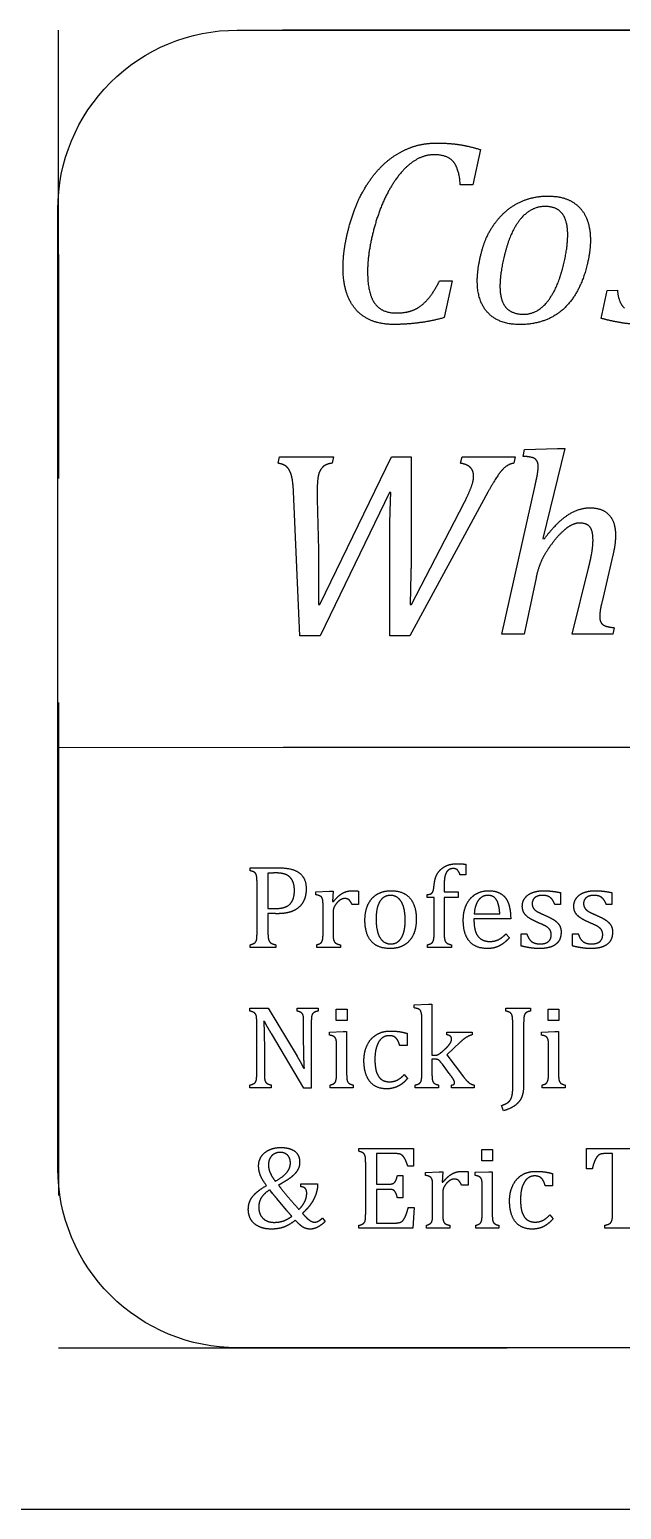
# Model space of a CAD drawing. Header units: inches. Extents: x -12.4 to 12.8, y -6.9 to 6.5.
# Drawn here: x 11.013 to 11.673, y -6.89 to -5.239 of the extents above; entities that cross this region are included whole.
import ezdxf

# ---------------------------------------------------------------- set-up
doc = ezdxf.new("R2010")
doc.units = ezdxf.units.IN
doc.linetypes.add('DASHED', pattern=[0.75, 0.5, -0.25])
doc.layers.get('0').update_dxf_attribs({"linetype": 'CONTINUOUS'})

msp = doc.modelspace()

# ---------------------------------------------------------------- linework, layer by layer
at = {"linetype": 'DASHED'}
for p, q in [((12.5451, -5.2392), (11.0451, -5.2398)), ((11.0451, -5.2398), (11.0454, -6.0398)), ((11.0454, -6.0398), (12.5454, -6.0392)), ((12.5457, -6.0398), (11.0454, -6.0398)), ((11.0454, -6.0398), (11.0454, -6.7095)), ((11.0454, -6.7095), (12.5457, -6.7095))]:
    msp.add_line(p, q, dxfattribs=at)
for p, q in [((11.5159, -5.3731), (11.5072, -5.4124)), ((11.5072, -5.4124), (11.4933, -5.4124)), ((11.4702, -5.5194), (11.4841, -5.5194)), ((11.4841, -5.5194), (11.4753, -5.5605)), ((11.6504, -5.5613), (11.6571, -5.5301)), ((11.6571, -5.5301), (11.6684, -5.53)), ((11.5632, -5.7152), (11.5649, -5.7076)), ((11.5649, -5.7076), (11.6015, -5.7063)), ((11.6099, -5.7063), (11.5851, -5.8067)), ((11.6015, -5.7063), (11.6099, -5.7063)), ((11.2902, -5.7229), (11.2918, -5.7159)), ((11.2918, -5.7159), (11.3521, -5.7158)), ((11.3367, -5.8806), (11.4167, -5.7158)), ((11.3521, -5.7158), (11.3506, -5.7229)), ((11.4167, -5.7158), (11.4386, -5.7158)), ((11.4386, -5.7158), (11.4386, -5.8124)), ((11.4936, -5.7229), (11.4952, -5.7158)), ((11.4952, -5.7158), (11.5545, -5.7158)), ((11.5545, -5.7158), (11.5529, -5.7229)), ((11.3143, -5.9154), (11.3074, -5.7544)), ((11.3338, -5.7526), (11.3338, -5.7575)), ((11.4144, -5.7556), (11.337, -5.9154)), ((11.4159, -5.7556), (11.4144, -5.7556)), ((11.5239, -5.7553), (11.4369, -5.9154)), ((11.5395, -5.9134), (11.5766, -5.7479)), ((11.3339, -5.7629), (11.3352, -5.8195)), ((11.4388, -5.8806), (11.4974, -5.7672)), ((11.4146, -5.9154), (11.4146, -5.8094)), ((11.5851, -5.8067), (11.5868, -5.8073)), ((11.6634, -5.8256), (11.6513, -5.8772)), ((11.3354, -5.8386), (11.3354, -5.8504)), ((11.618, -5.9134), (11.6362, -5.8398)), ((11.3354, -5.8504), (11.3353, -5.8806)), ((11.4382, -5.8458), (11.4374, -5.8806)), ((11.5777, -5.8507), (11.5645, -5.9134)), ((11.3353, -5.8806), (11.3367, -5.8806)), ((11.4374, -5.8806), (11.4388, -5.8806)), ((11.6647, -5.9063), (11.6634, -5.9134)), ((11.337, -5.9154), (11.3143, -5.9154)), ((11.4369, -5.9154), (11.4146, -5.9154)), ((11.5645, -5.9134), (11.5395, -5.9134)), ((11.6634, -5.9134), (11.618, -5.9134)), ((11.4995, -6.1703), (11.4995, -6.1821)), ((11.259, -6.1774), (11.259, -6.1742)), ((11.259, -6.1742), (11.2914, -6.1742)), ((11.2789, -6.1802), (11.2789, -6.2196)), ((11.4995, -6.1821), (11.493, -6.1821)), ((11.2667, -6.2469), (11.2667, -6.1905)), ((11.3324, -6.2009), (11.3476, -6.2003)), ((11.3324, -6.2043), (11.3324, -6.2009)), ((11.3476, -6.2003), (11.3516, -6.2003)), ((11.3516, -6.2003), (11.3509, -6.2117)), ((11.3799, -6.2001), (11.3799, -6.2151)), ((11.4562, -6.2074), (11.4562, -6.2041)), ((11.4753, -6.194), (11.4753, -6.2008)), ((11.4753, -6.2008), (11.4909, -6.2008)), ((11.4909, -6.2008), (11.4909, -6.2074)), ((11.6049, -6.2018), (11.6049, -6.2151)), ((11.6623, -6.2018), (11.6623, -6.2151)), ((11.2789, -6.2196), (11.2864, -6.2196)), ((11.3403, -6.2471), (11.3403, -6.2186)), ((11.3509, -6.2117), (11.3518, -6.2119)), ((11.3799, -6.2151), (11.3726, -6.2151)), ((11.4641, -6.2074), (11.4562, -6.2074)), ((11.4641, -6.2469), (11.4641, -6.2074)), ((11.4909, -6.2074), (11.4753, -6.2074)), ((11.4753, -6.2074), (11.4753, -6.2469)), ((11.6049, -6.2151), (11.5987, -6.2151)), ((11.6623, -6.2151), (11.656, -6.2151)), ((11.2789, -6.225), (11.2789, -6.2467)), ((11.3515, -6.224), (11.3515, -6.2469)), ((11.5495, -6.231), (11.5085, -6.231)), ((11.5085, -6.231), (11.5085, -6.2322)), ((11.5088, -6.2256), (11.5373, -6.2256)), ((11.5442, -6.2478), (11.5482, -6.2521)), ((11.561, -6.2613), (11.561, -6.2476)), ((11.561, -6.2476), (11.5674, -6.2476)), ((11.6184, -6.2613), (11.6184, -6.2476)), ((11.6184, -6.2476), (11.6248, -6.2476)), ((11.259, -6.2632), (11.259, -6.26)), ((11.2877, -6.2632), (11.259, -6.2632)), ((11.2877, -6.26), (11.2877, -6.2632)), ((11.3333, -6.2632), (11.3333, -6.26)), ((11.3596, -6.2632), (11.3333, -6.2632)), ((11.3596, -6.26), (11.3596, -6.2632)), ((11.4567, -6.2632), (11.4567, -6.26)), ((11.4834, -6.2632), (11.4567, -6.2632)), ((11.4834, -6.26), (11.4834, -6.2632)), ((11.2588, -6.3339), (11.2588, -6.3307)), ((11.2588, -6.3307), (11.2792, -6.3307)), ((11.2792, -6.3307), (11.3114, -6.3844)), ((11.3113, -6.3339), (11.3113, -6.3307)), ((11.3113, -6.3307), (11.3348, -6.3307)), ((11.3348, -6.3307), (11.3348, -6.3339)), ((11.355, -6.3444), (11.355, -6.3318)), ((11.355, -6.3318), (11.367, -6.3318)), ((11.367, -6.3318), (11.367, -6.3444)), ((11.442, -6.327), (11.4578, -6.3264)), ((11.442, -6.3304), (11.442, -6.327)), ((11.4578, -6.3264), (11.4617, -6.3264)), ((11.4617, -6.3264), (11.4617, -6.3833)), ((11.544, -6.3339), (11.544, -6.3307)), ((11.544, -6.3307), (11.5715, -6.3307)), ((11.5715, -6.3307), (11.5715, -6.3339)), ((11.5912, -6.3444), (11.5912, -6.3318)), ((11.5912, -6.3318), (11.6032, -6.3318)), ((11.6032, -6.3318), (11.6032, -6.3444)), ((11.2664, -6.4033), (11.2664, -6.347)), ((11.2752, -6.3457), (11.2741, -6.3457)), ((11.3186, -6.3606), (11.3186, -6.347)), ((11.3272, -6.347), (11.3272, -6.42)), ((11.367, -6.3444), (11.355, -6.3444)), ((11.4505, -6.4033), (11.4505, -6.3488)), ((11.5517, -6.4202), (11.5517, -6.347)), ((11.5639, -6.347), (11.5639, -6.4152)), ((11.6032, -6.3444), (11.5912, -6.3444)), ((11.319, -6.42), (11.2827, -6.3591)), ((11.3474, -6.3573), (11.3626, -6.3567)), ((11.3474, -6.3608), (11.3474, -6.3573)), ((11.3626, -6.3567), (11.3666, -6.3567)), ((11.3666, -6.3567), (11.3666, -6.4033)), ((11.434, -6.3588), (11.434, -6.3724)), ((11.4931, -6.3687), (11.4782, -6.3829)), ((11.4784, -6.3605), (11.4784, -6.3573)), ((11.4784, -6.3573), (11.5065, -6.3573)), ((11.5065, -6.3573), (11.5065, -6.3605)), ((11.5837, -6.3573), (11.5988, -6.3567)), ((11.5837, -6.3608), (11.5837, -6.3573)), ((11.5988, -6.3567), (11.6028, -6.3567)), ((11.6028, -6.3567), (11.6028, -6.4033)), ((11.3554, -6.4035), (11.3554, -6.3751)), ((11.434, -6.3724), (11.4257, -6.3724)), ((11.4617, -6.3833), (11.4637, -6.3833)), ((11.4782, -6.3829), (11.4969, -6.4074)), ((11.5916, -6.4035), (11.5916, -6.3751)), ((11.275, -6.39), (11.275, -6.4033)), ((11.3186, -6.3978), (11.3195, -6.3978)), ((11.4653, -6.3877), (11.4617, -6.3877)), ((11.4617, -6.3877), (11.4617, -6.4033)), ((11.481, -6.4037), (11.4733, -6.3932)), ((11.2588, -6.4196), (11.2588, -6.4164)), ((11.2826, -6.4196), (11.2588, -6.4196)), ((11.2826, -6.4164), (11.2826, -6.4196)), ((11.3272, -6.42), (11.319, -6.42)), ((11.3483, -6.4196), (11.3483, -6.4164)), ((11.3739, -6.4196), (11.3483, -6.4196)), ((11.3739, -6.4164), (11.3739, -6.4196)), ((11.4308, -6.4048), (11.4345, -6.4091)), ((11.4431, -6.4196), (11.4431, -6.4164)), ((11.469, -6.4196), (11.4431, -6.4196)), ((11.469, -6.4164), (11.469, -6.4196)), ((11.4836, -6.4196), (11.4836, -6.4164)), ((11.5086, -6.4196), (11.4836, -6.4196)), ((11.5086, -6.4164), (11.5086, -6.4196)), ((11.5846, -6.4196), (11.5846, -6.4164)), ((11.6101, -6.4196), (11.5846, -6.4196)), ((11.6101, -6.4164), (11.6101, -6.4196)), ((11.5414, -6.4452), (11.5392, -6.4394)), ((11.3802, -6.4903), (11.3802, -6.4871)), ((11.3802, -6.4871), (11.4411, -6.4871)), ((11.4206, -6.4929), (11.4, -6.4929)), ((11.4, -6.4929), (11.4, -6.527)), ((11.4411, -6.4871), (11.4411, -6.5068)), ((11.5173, -6.5009), (11.5173, -6.4882)), ((11.5173, -6.4882), (11.5292, -6.4882)), ((11.5292, -6.5009), (11.5173, -6.5009)), ((11.5292, -6.4882), (11.5292, -6.5009)), ((11.6339, -6.4871), (11.7044, -6.4871)), ((11.6339, -6.5098), (11.6339, -6.4871)), ((11.663, -6.4929), (11.6548, -6.4929)), ((11.663, -6.5596), (11.663, -6.4929)), ((11.3878, -6.5598), (11.3878, -6.5034)), ((11.4232, -6.5173), (11.4293, -6.5173)), ((11.4293, -6.5173), (11.4293, -6.5423)), ((11.4411, -6.5068), (11.4347, -6.5068)), ((11.4545, -6.5139), (11.4697, -6.5132)), ((11.4545, -6.5172), (11.4545, -6.5139)), ((11.4697, -6.5132), (11.4737, -6.5132)), ((11.4737, -6.5132), (11.473, -6.5246)), ((11.5021, -6.5131), (11.5021, -6.5281)), ((11.5097, -6.5138), (11.5249, -6.5132)), ((11.5097, -6.5172), (11.5097, -6.5138)), ((11.5249, -6.5132), (11.5289, -6.5132)), ((11.5289, -6.5132), (11.5289, -6.5598)), ((11.5962, -6.5153), (11.5962, -6.5289)), ((11.6404, -6.5098), (11.6339, -6.5098)), ((11.284, -6.5373), (11.2809, -6.5332)), ((11.3156, -6.5298), (11.3156, -6.5266)), ((11.3156, -6.5266), (11.3341, -6.5266)), ((11.3341, -6.5266), (11.3341, -6.5298)), ((11.4, -6.527), (11.414, -6.527)), ((11.414, -6.5328), (11.4, -6.5328)), ((11.4, -6.5328), (11.4, -6.5704)), ((11.4624, -6.56), (11.4624, -6.5316)), ((11.473, -6.5246), (11.4739, -6.5248)), ((11.5021, -6.5281), (11.4947, -6.5281)), ((11.5176, -6.56), (11.5176, -6.5316)), ((11.5962, -6.5289), (11.588, -6.5289)), ((11.2995, -6.556), (11.2888, -6.5431)), ((11.4293, -6.5423), (11.4232, -6.5423)), ((11.4737, -6.537), (11.4737, -6.5598)), ((11.3396, -6.5649), (11.3426, -6.5686)), ((11.4353, -6.5532), (11.4418, -6.5532)), ((11.4418, -6.5532), (11.4405, -6.5761)), ((11.593, -6.5613), (11.5968, -6.5656)), ((11.3802, -6.5761), (11.3802, -6.5729)), ((11.4405, -6.5761), (11.3802, -6.5761)), ((11.4, -6.5704), (11.4203, -6.5704)), ((11.4555, -6.5761), (11.4555, -6.5729)), ((11.4817, -6.5761), (11.4555, -6.5761)), ((11.4817, -6.5729), (11.4817, -6.5761)), ((11.5106, -6.5761), (11.5106, -6.5729)), ((11.5362, -6.5761), (11.5106, -6.5761)), ((11.5362, -6.5729), (11.5362, -6.5761)), ((11.6542, -6.5761), (11.6542, -6.5729)), ((11.684, -6.5761), (11.6542, -6.5761)), ((12.4016, -6.8898), (-12.4016, -6.8898))]:
    msp.add_line(p, q)
msp.add_lwpolyline([(11.2447, -5.2398), (12.3453, -5.2398, -0.414214), (12.5453, -5.4398), (12.5453, -6.5095, -0.414214), (12.3453, -6.7095), (11.2447, -6.7095, -0.414214), (11.0447, -6.5095), (11.0447, -5.4398, -0.414214)], format="xyb", close=True)
for points in [[(11.3993, -5.3985), (11.4087, -5.3875), (11.4197, -5.3801)], [(11.4197, -5.3801), (11.4299, -5.3733), (11.4416, -5.3695)], [(11.4643, -5.3788), (11.4522, -5.3788), (11.4415, -5.386)], [(11.4416, -5.3695), (11.4533, -5.3658), (11.4665, -5.3658)], [(11.4856, -5.3867), (11.479, -5.3788), (11.4643, -5.3788)], [(11.4665, -5.3658), (11.4797, -5.3657), (11.4909, -5.3673)], [(11.4909, -5.3673), (11.5021, -5.3689), (11.5159, -5.3731)], [(11.4415, -5.386), (11.4307, -5.3931), (11.4212, -5.4067)], [(11.4933, -5.4124), (11.4921, -5.3946), (11.4856, -5.3867)], [(11.3815, -5.4259), (11.3893, -5.4104), (11.3993, -5.3985)], [(11.4212, -5.4067), (11.4116, -5.4202), (11.4045, -5.4384)], [(11.3695, -5.4583), (11.3743, -5.4405), (11.3815, -5.4259)], [(11.5623, -5.4305), (11.5756, -5.4249), (11.5908, -5.4249)], [(11.5908, -5.4249), (11.6074, -5.4249), (11.6181, -5.4313)], [(11.4045, -5.4384), (11.3975, -5.4566), (11.3937, -5.4755)], [(11.5222, -5.472), (11.5287, -5.4574), (11.5389, -5.4468)], [(11.5389, -5.4468), (11.5491, -5.4361), (11.5623, -5.4305)], [(11.5879, -5.4365), (11.5728, -5.4365), (11.5616, -5.4491)], [(11.6069, -5.4444), (11.6008, -5.4365), (11.5879, -5.4365)], [(11.613, -5.4679), (11.6129, -5.4523), (11.6069, -5.4444)], [(11.6181, -5.4313), (11.6287, -5.4377), (11.6335, -5.4486)], [(11.364, -5.4848), (11.3657, -5.4727), (11.3695, -5.4583)], [(11.5616, -5.4491), (11.5504, -5.4617), (11.544, -5.4852)], [(11.6335, -5.4486), (11.6383, -5.4595), (11.6383, -5.4739)], [(11.3937, -5.4755), (11.3899, -5.4944), (11.3899, -5.5096)], [(11.5143, -5.499), (11.5171, -5.4838), (11.5222, -5.472)], [(11.6066, -5.5083), (11.613, -5.4853), (11.613, -5.4679)], [(11.6383, -5.4739), (11.6383, -5.4868), (11.6347, -5.5014)], [(11.3626, -5.5051), (11.3626, -5.4947), (11.364, -5.4848)], [(11.544, -5.4852), (11.5375, -5.5087), (11.5375, -5.5256)], [(11.369, -5.5391), (11.3626, -5.5249), (11.3626, -5.5051)], [(11.3899, -5.5096), (11.39, -5.5332), (11.3977, -5.5443)], [(11.5122, -5.5194), (11.5122, -5.5107), (11.5143, -5.499)], [(11.5892, -5.544), (11.6002, -5.5312), (11.6066, -5.5083)], [(11.6347, -5.5014), (11.6295, -5.5228), (11.6195, -5.5377)], [(11.4561, -5.5411), (11.4632, -5.5333), (11.4702, -5.5194)], [(11.5246, -5.5556), (11.5122, -5.543), (11.5122, -5.5194)], [(11.5375, -5.5256), (11.5375, -5.5415), (11.5441, -5.5491)], [(11.3879, -5.5606), (11.3753, -5.5532), (11.369, -5.5391)], [(11.3977, -5.5443), (11.4055, -5.5553), (11.422, -5.5553)], [(11.4409, -5.5521), (11.449, -5.5488), (11.4561, -5.5411)], [(11.564, -5.5567), (11.5782, -5.5567), (11.5892, -5.544)], [(11.6195, -5.5377), (11.6095, -5.5527), (11.5945, -5.5604)], [(11.6684, -5.53), (11.6695, -5.5434), (11.6761, -5.55)], [(11.4185, -5.5681), (11.4005, -5.5681), (11.3879, -5.5606)], [(11.422, -5.5553), (11.4328, -5.5553), (11.4409, -5.5521)], [(11.4753, -5.5605), (11.4605, -5.5646), (11.4467, -5.5663)], [(11.5594, -5.5682), (11.537, -5.5682), (11.5246, -5.5556)], [(11.5441, -5.5491), (11.5507, -5.5567), (11.564, -5.5567)], [(11.5945, -5.5604), (11.5794, -5.5682), (11.5594, -5.5682)], [(11.6719, -5.5661), (11.6608, -5.5642), (11.6504, -5.5613)], [(11.4467, -5.5663), (11.433, -5.5681), (11.4185, -5.5681)], [(11.6957, -5.568), (11.6829, -5.568), (11.6719, -5.5661)], [(11.2996, -5.7267), (11.2962, -5.7238), (11.2902, -5.7229)], [(11.3049, -5.736), (11.3029, -5.7296), (11.2996, -5.7267)], [(11.3403, -5.7268), (11.3367, -5.7302), (11.3352, -5.736)], [(11.3506, -5.7229), (11.344, -5.7234), (11.3403, -5.7268)], [(11.5047, -5.7279), (11.5013, -5.7242), (11.4936, -5.7229)], [(11.5529, -5.7229), (11.5462, -5.7237), (11.5401, -5.7302)], [(11.5764, -5.7179), (11.5727, -5.7155), (11.5632, -5.7152)], [(11.5801, -5.7265), (11.5801, -5.7204), (11.5764, -5.7179)], [(11.5798, -5.7314), (11.5801, -5.7286), (11.5801, -5.7265)], [(11.3074, -5.7544), (11.3068, -5.7423), (11.3049, -5.736)], [(11.3352, -5.736), (11.3338, -5.7419), (11.3338, -5.7526)], [(11.5044, -5.7522), (11.5081, -5.7436), (11.5081, -5.7373)], [(11.5081, -5.7373), (11.5081, -5.7316), (11.5047, -5.7279)], [(11.5401, -5.7302), (11.5341, -5.7366), (11.5239, -5.7553)], [(11.5766, -5.7479), (11.5782, -5.7407), (11.5789, -5.7374)], [(11.5789, -5.7374), (11.5795, -5.7341), (11.5798, -5.7314)], [(11.3338, -5.7575), (11.3338, -5.7602), (11.3339, -5.7629)], [(11.4146, -5.8094), (11.4146, -5.7836), (11.4159, -5.7556)], [(11.4974, -5.7672), (11.5008, -5.7608), (11.5044, -5.7522)], [(11.6127, -5.7809), (11.625, -5.7726), (11.6378, -5.7726)], [(11.6378, -5.7726), (11.6518, -5.7726), (11.659, -5.7804)], [(11.5868, -5.8073), (11.6004, -5.7892), (11.6127, -5.7809)], [(11.626, -5.7896), (11.6201, -5.7896), (11.6129, -5.7945)], [(11.6378, -5.794), (11.6343, -5.7896), (11.626, -5.7896)], [(11.659, -5.7804), (11.6663, -5.7881), (11.6663, -5.8033)], [(11.5978, -5.8095), (11.5898, -5.8196), (11.5851, -5.8288)], [(11.6129, -5.7945), (11.6058, -5.7994), (11.5978, -5.8095)], [(11.6412, -5.8088), (11.6412, -5.7984), (11.6378, -5.794)], [(11.6397, -5.8237), (11.6412, -5.8155), (11.6412, -5.8088)], [(11.6663, -5.8033), (11.6663, -5.8126), (11.6634, -5.8256)], [(11.3352, -5.8195), (11.3354, -5.8258), (11.3354, -5.8386)], [(11.4386, -5.8124), (11.4386, -5.8296), (11.4382, -5.8458)], [(11.6362, -5.8398), (11.6382, -5.8319), (11.6397, -5.8237)], [(11.5851, -5.8288), (11.5804, -5.838), (11.5777, -5.8507)], [(11.6492, -5.8872), (11.6487, -5.891), (11.6487, -5.8937)], [(11.6513, -5.8772), (11.6498, -5.8834), (11.6492, -5.8872)], [(11.6487, -5.8937), (11.6487, -5.8982), (11.6502, -5.9007)], [(11.6502, -5.9007), (11.6517, -5.9031), (11.6548, -5.9043)], [(11.6548, -5.9043), (11.6579, -5.9056), (11.6647, -5.9063)], [(11.4724, -6.1752), (11.4762, -6.1721), (11.4805, -6.1708)], [(11.4805, -6.1708), (11.4849, -6.1696), (11.4907, -6.1696)], [(11.4907, -6.1696), (11.4959, -6.1696), (11.4995, -6.1703)], [(11.2633, -6.1789), (11.262, -6.1782), (11.259, -6.1774)], [(11.2653, -6.1807), (11.2645, -6.1796), (11.2633, -6.1789)], [(11.2663, -6.1839), (11.266, -6.1819), (11.2653, -6.1807)], [(11.2667, -6.1905), (11.2667, -6.186), (11.2663, -6.1839)], [(11.2886, -6.1799), (11.2821, -6.1799), (11.2789, -6.1802)], [(11.2965, -6.1809), (11.2929, -6.1799), (11.2886, -6.1799)], [(11.2914, -6.1742), (11.3066, -6.1742), (11.3141, -6.18)], [(11.3028, -6.1841), (11.3002, -6.1818), (11.2965, -6.1809)], [(11.3069, -6.1901), (11.3055, -6.1864), (11.3028, -6.1841)], [(11.3141, -6.18), (11.3215, -6.1859), (11.3215, -6.1978)], [(11.464, -6.1943), (11.4646, -6.1872), (11.4666, -6.1828)], [(11.4666, -6.1828), (11.4686, -6.1784), (11.4724, -6.1752)], [(11.4757, -6.186), (11.4753, -6.1891), (11.4753, -6.194)], [(11.477, -6.1808), (11.4761, -6.1829), (11.4757, -6.186)], [(11.4791, -6.1775), (11.4779, -6.1787), (11.477, -6.1808)], [(11.4818, -6.1756), (11.4804, -6.1762), (11.4791, -6.1775)], [(11.4855, -6.175), (11.4833, -6.175), (11.4818, -6.1756)], [(11.4901, -6.1766), (11.4884, -6.175), (11.4855, -6.175)], [(11.493, -6.1821), (11.4918, -6.1782), (11.4901, -6.1766)], [(11.3059, -6.2113), (11.3084, -6.2068), (11.3084, -6.1995)], [(11.3084, -6.1995), (11.3084, -6.1939), (11.3069, -6.1901)], [(11.3215, -6.1978), (11.3215, -6.2046), (11.3192, -6.21)], [(11.3369, -6.2056), (11.3353, -6.2048), (11.3324, -6.2043)], [(11.3393, -6.2079), (11.3385, -6.2063), (11.3369, -6.2056)], [(11.3518, -6.2119), (11.3554, -6.2075), (11.3584, -6.205)], [(11.3584, -6.205), (11.3615, -6.2025), (11.365, -6.2011)], [(11.365, -6.2011), (11.3686, -6.1997), (11.3731, -6.1997)], [(11.3731, -6.1997), (11.3769, -6.1997), (11.3799, -6.2001)], [(11.3908, -6.2144), (11.3945, -6.207), (11.4011, -6.2034)], [(11.4011, -6.2034), (11.4076, -6.1997), (11.4159, -6.1997)], [(11.4157, -6.2049), (11.4078, -6.2049), (11.4036, -6.2117)], [(11.424, -6.2079), (11.4203, -6.2049), (11.4157, -6.2049)], [(11.4159, -6.1997), (11.4299, -6.1997), (11.437, -6.2079)], [(11.4562, -6.2041), (11.4587, -6.2037), (11.4595, -6.2035)], [(11.4595, -6.2035), (11.4603, -6.2033), (11.461, -6.2028)], [(11.461, -6.2028), (11.4618, -6.2023), (11.4623, -6.2015)], [(11.4623, -6.2015), (11.4629, -6.2007), (11.4633, -6.199)], [(11.4633, -6.199), (11.4637, -6.1973), (11.464, -6.1943)], [(11.5001, -6.2153), (11.5036, -6.2078), (11.51, -6.2038)], [(11.51, -6.2038), (11.5165, -6.1997), (11.5249, -6.1997)], [(11.5242, -6.2049), (11.5175, -6.2049), (11.5135, -6.2103)], [(11.5314, -6.2073), (11.5287, -6.2049), (11.5242, -6.2049)], [(11.5249, -6.1997), (11.5315, -6.1997), (11.5361, -6.2018)], [(11.5361, -6.2018), (11.5407, -6.2039), (11.5435, -6.2075)], [(11.5653, -6.2079), (11.5682, -6.2039), (11.5737, -6.2018)], [(11.5737, -6.2018), (11.5792, -6.1997), (11.5865, -6.1997)], [(11.5848, -6.2049), (11.5796, -6.2049), (11.5765, -6.2073)], [(11.5908, -6.2058), (11.5884, -6.2049), (11.5848, -6.2049)], [(11.5865, -6.1997), (11.5908, -6.1997), (11.5948, -6.2002)], [(11.5953, -6.209), (11.5933, -6.2067), (11.5908, -6.2058)], [(11.5948, -6.2002), (11.5988, -6.2006), (11.6049, -6.2018)], [(11.6227, -6.2079), (11.6256, -6.2039), (11.631, -6.2018)], [(11.631, -6.2018), (11.6365, -6.1997), (11.6439, -6.1997)], [(11.6421, -6.2049), (11.6369, -6.2049), (11.6338, -6.2073)], [(11.6482, -6.2058), (11.6457, -6.2049), (11.6421, -6.2049)], [(11.6439, -6.1997), (11.6482, -6.1997), (11.6522, -6.2002)], [(11.6526, -6.209), (11.6507, -6.2067), (11.6482, -6.2058)], [(11.6522, -6.2002), (11.6562, -6.2006), (11.6623, -6.2018)], [(11.2864, -6.2196), (11.2938, -6.2196), (11.2986, -6.2177)], [(11.2986, -6.2177), (11.3034, -6.2158), (11.3059, -6.2113)], [(11.3126, -6.2188), (11.3083, -6.2223), (11.3024, -6.2238)], [(11.3192, -6.21), (11.3169, -6.2154), (11.3126, -6.2188)], [(11.3402, -6.2119), (11.3401, -6.2094), (11.3393, -6.2079)], [(11.3403, -6.2186), (11.3403, -6.2145), (11.3402, -6.2119)], [(11.3523, -6.2186), (11.3515, -6.2209), (11.3515, -6.224)], [(11.3553, -6.2138), (11.3532, -6.2164), (11.3523, -6.2186)], [(11.3598, -6.2098), (11.3575, -6.2111), (11.3553, -6.2138)], [(11.3644, -6.2084), (11.3621, -6.2084), (11.3598, -6.2098)], [(11.3693, -6.21), (11.3675, -6.2084), (11.3644, -6.2084)], [(11.3726, -6.2151), (11.371, -6.2116), (11.3693, -6.21)], [(11.387, -6.2326), (11.387, -6.2218), (11.3908, -6.2144)], [(11.4036, -6.2117), (11.3994, -6.2186), (11.3994, -6.2312)], [(11.4298, -6.2171), (11.4276, -6.2108), (11.424, -6.2079)], [(11.4319, -6.233), (11.4319, -6.2235), (11.4298, -6.2171)], [(11.437, -6.2079), (11.4442, -6.216), (11.4442, -6.2312)], [(11.4966, -6.2324), (11.4966, -6.2227), (11.5001, -6.2153)], [(11.5135, -6.2103), (11.5095, -6.2156), (11.5088, -6.2256)], [(11.5355, -6.2141), (11.5341, -6.2096), (11.5314, -6.2073)], [(11.5373, -6.2256), (11.5369, -6.2186), (11.5355, -6.2141)], [(11.5435, -6.2075), (11.5463, -6.2111), (11.5478, -6.2167)], [(11.5478, -6.2167), (11.5493, -6.2222), (11.5495, -6.231)], [(11.5624, -6.2171), (11.5624, -6.2118), (11.5653, -6.2079)], [(11.5645, -6.2247), (11.5624, -6.2215), (11.5624, -6.2171)], [(11.5765, -6.2073), (11.5734, -6.2098), (11.5734, -6.214)], [(11.5734, -6.214), (11.5734, -6.217), (11.5746, -6.219)], [(11.5746, -6.219), (11.5758, -6.2209), (11.5784, -6.2226)], [(11.5987, -6.2151), (11.5972, -6.2112), (11.5953, -6.209)], [(11.6198, -6.2171), (11.6198, -6.2118), (11.6227, -6.2079)], [(11.6218, -6.2247), (11.6198, -6.2215), (11.6198, -6.2171)], [(11.6338, -6.2073), (11.6307, -6.2098), (11.6307, -6.214)], [(11.6307, -6.214), (11.6307, -6.217), (11.632, -6.219)], [(11.632, -6.219), (11.6332, -6.2209), (11.6358, -6.2226)], [(11.656, -6.2151), (11.6546, -6.2112), (11.6526, -6.209)], [(11.2901, -6.2253), (11.2828, -6.2253), (11.2789, -6.225)], [(11.3024, -6.2238), (11.2965, -6.2253), (11.2901, -6.2253)], [(11.3942, -6.2562), (11.387, -6.2482), (11.387, -6.2326)], [(11.3994, -6.2312), (11.3994, -6.2446), (11.4036, -6.2518)], [(11.431, -6.2429), (11.4319, -6.2382), (11.4319, -6.233)], [(11.4442, -6.2312), (11.4442, -6.242), (11.4406, -6.2494)], [(11.5034, -6.2561), (11.4966, -6.2481), (11.4966, -6.2324)], [(11.5085, -6.2322), (11.5085, -6.2399), (11.5102, -6.2451)], [(11.5701, -6.2302), (11.5665, -6.2279), (11.5645, -6.2247)], [(11.5796, -6.2351), (11.5737, -6.2326), (11.5701, -6.2302)], [(11.5784, -6.2226), (11.5811, -6.2243), (11.5876, -6.2271)], [(11.5893, -6.2397), (11.5865, -6.238), (11.5796, -6.2351)], [(11.5876, -6.2271), (11.5943, -6.23), (11.5979, -6.2324)], [(11.5979, -6.2324), (11.6015, -6.2348), (11.6036, -6.238)], [(11.6036, -6.238), (11.6056, -6.2412), (11.6056, -6.2456)], [(11.6275, -6.2302), (11.6239, -6.2279), (11.6218, -6.2247)], [(11.637, -6.2351), (11.631, -6.2326), (11.6275, -6.2302)], [(11.6358, -6.2226), (11.6384, -6.2243), (11.645, -6.2271)], [(11.6466, -6.2397), (11.6439, -6.238), (11.637, -6.2351)], [(11.645, -6.2271), (11.6516, -6.23), (11.6553, -6.2324)], [(11.6553, -6.2324), (11.6589, -6.2348), (11.6609, -6.238)], [(11.6609, -6.238), (11.663, -6.2412), (11.663, -6.2456)], [(11.2645, -6.2576), (11.2658, -6.2564), (11.2663, -6.254)], [(11.2663, -6.254), (11.2667, -6.2517), (11.2667, -6.2469)], [(11.2789, -6.2467), (11.2789, -6.2505), (11.2793, -6.2528)], [(11.2793, -6.2528), (11.2797, -6.2551), (11.2806, -6.2564)], [(11.3388, -6.257), (11.3395, -6.2559), (11.3399, -6.2538)], [(11.3399, -6.2538), (11.3403, -6.2516), (11.3403, -6.2471)], [(11.3515, -6.2469), (11.3515, -6.2528), (11.3522, -6.255)], [(11.3522, -6.255), (11.353, -6.2573), (11.3546, -6.2583)], [(11.4036, -6.2518), (11.4079, -6.259), (11.4158, -6.259)], [(11.4233, -6.2569), (11.4263, -6.2548), (11.4283, -6.2512)], [(11.4283, -6.2512), (11.4302, -6.2476), (11.431, -6.2429)], [(11.4406, -6.2494), (11.437, -6.2568), (11.4304, -6.2605)], [(11.4627, -6.2566), (11.4634, -6.2555), (11.4637, -6.2534)], [(11.4637, -6.2534), (11.4641, -6.2514), (11.4641, -6.2469)], [(11.4753, -6.2469), (11.4753, -6.2512), (11.4757, -6.2534)], [(11.4757, -6.2534), (11.4761, -6.2557), (11.4769, -6.2568)], [(11.5102, -6.2451), (11.5119, -6.2504), (11.5159, -6.2533)], [(11.5159, -6.2533), (11.5198, -6.2563), (11.5261, -6.2563)], [(11.5261, -6.2563), (11.5315, -6.2563), (11.5357, -6.2543)], [(11.5357, -6.2543), (11.54, -6.2523), (11.5442, -6.2478)], [(11.5482, -6.2521), (11.544, -6.2564), (11.5406, -6.2589)], [(11.5674, -6.2476), (11.5692, -6.2536), (11.5726, -6.2563)], [(11.5933, -6.2435), (11.592, -6.2414), (11.5893, -6.2397)], [(11.5908, -6.2569), (11.5925, -6.2558), (11.5936, -6.2538)], [(11.5946, -6.2489), (11.5946, -6.2456), (11.5933, -6.2435)], [(11.5936, -6.2538), (11.5946, -6.2519), (11.5946, -6.2489)], [(11.6039, -6.2543), (11.6021, -6.2578), (11.5989, -6.26)], [(11.6056, -6.2456), (11.6056, -6.2508), (11.6039, -6.2543)], [(11.6248, -6.2476), (11.6265, -6.2536), (11.63, -6.2563)], [(11.6507, -6.2435), (11.6494, -6.2414), (11.6466, -6.2397)], [(11.6481, -6.2569), (11.6499, -6.2558), (11.6509, -6.2538)], [(11.652, -6.2489), (11.652, -6.2456), (11.6507, -6.2435)], [(11.6509, -6.2538), (11.652, -6.2519), (11.652, -6.2489)], [(11.6612, -6.2543), (11.6595, -6.2578), (11.6563, -6.26)], [(11.663, -6.2456), (11.663, -6.2508), (11.6612, -6.2543)], [(11.259, -6.26), (11.2631, -6.2589), (11.2645, -6.2576)], [(11.2806, -6.2564), (11.2815, -6.2577), (11.283, -6.2585)], [(11.283, -6.2585), (11.2845, -6.2592), (11.2877, -6.26)], [(11.3333, -6.26), (11.3358, -6.2592), (11.3369, -6.2586)], [(11.3369, -6.2586), (11.338, -6.258), (11.3388, -6.257)], [(11.3546, -6.2583), (11.3563, -6.2594), (11.3596, -6.26)], [(11.4149, -6.2642), (11.4013, -6.2642), (11.3942, -6.2562)], [(11.4304, -6.2605), (11.4239, -6.2642), (11.4149, -6.2642)], [(11.4158, -6.259), (11.4202, -6.259), (11.4233, -6.2569)], [(11.4567, -6.26), (11.4596, -6.2592), (11.4608, -6.2585)], [(11.4608, -6.2585), (11.4621, -6.2577), (11.4627, -6.2566)], [(11.4769, -6.2568), (11.4778, -6.2579), (11.4791, -6.2586)], [(11.4791, -6.2586), (11.4804, -6.2593), (11.4834, -6.26)], [(11.5237, -6.2642), (11.5103, -6.2642), (11.5034, -6.2561)], [(11.5329, -6.2628), (11.5287, -6.2642), (11.5237, -6.2642)], [(11.5406, -6.2589), (11.5371, -6.2614), (11.5329, -6.2628)], [(11.5711, -6.2634), (11.5659, -6.2626), (11.561, -6.2613)], [(11.5817, -6.2642), (11.5762, -6.2642), (11.5711, -6.2634)], [(11.5726, -6.2563), (11.5761, -6.259), (11.5822, -6.259)], [(11.5913, -6.2632), (11.5869, -6.2642), (11.5817, -6.2642)], [(11.5822, -6.259), (11.5845, -6.259), (11.5868, -6.2586)], [(11.5868, -6.2586), (11.589, -6.2581), (11.5908, -6.2569)], [(11.5989, -6.26), (11.5957, -6.2622), (11.5913, -6.2632)], [(11.6284, -6.2634), (11.6233, -6.2626), (11.6184, -6.2613)], [(11.6391, -6.2642), (11.6336, -6.2642), (11.6284, -6.2634)], [(11.63, -6.2563), (11.6335, -6.259), (11.6395, -6.259)], [(11.6487, -6.2632), (11.6443, -6.2642), (11.6391, -6.2642)], [(11.6395, -6.259), (11.6419, -6.259), (11.6441, -6.2586)], [(11.6441, -6.2586), (11.6464, -6.2581), (11.6481, -6.2569)], [(11.6563, -6.26), (11.6531, -6.2622), (11.6487, -6.2632)], [(11.263, -6.3354), (11.2618, -6.3347), (11.2588, -6.3339)], [(11.265, -6.3372), (11.2643, -6.3361), (11.263, -6.3354)], [(11.2661, -6.3404), (11.2658, -6.3384), (11.265, -6.3372)], [(11.3155, -6.3354), (11.3143, -6.3347), (11.3113, -6.3339)], [(11.3174, -6.3372), (11.3167, -6.3361), (11.3155, -6.3354)], [(11.3184, -6.3404), (11.3181, -6.3383), (11.3174, -6.3372)], [(11.3287, -6.337), (11.3279, -6.338), (11.3275, -6.3401)], [(11.3306, -6.3353), (11.3294, -6.3359), (11.3287, -6.337)], [(11.3348, -6.3339), (11.3318, -6.3346), (11.3306, -6.3353)], [(11.4466, -6.3316), (11.4454, -6.331), (11.442, -6.3304)], [(11.4487, -6.3331), (11.4479, -6.3322), (11.4466, -6.3316)], [(11.4498, -6.3358), (11.4494, -6.3341), (11.4487, -6.3331)], [(11.4504, -6.3401), (11.4503, -6.3376), (11.4498, -6.3358)], [(11.5493, -6.336), (11.548, -6.3349), (11.544, -6.3339)], [(11.5511, -6.3392), (11.5506, -6.3371), (11.5493, -6.336)], [(11.5654, -6.3371), (11.5646, -6.3382), (11.5643, -6.3403)], [(11.5674, -6.3353), (11.5661, -6.336), (11.5654, -6.3371)], [(11.5715, -6.3339), (11.5687, -6.3346), (11.5674, -6.3353)], [(11.2664, -6.347), (11.2664, -6.3425), (11.2661, -6.3404)], [(11.2741, -6.3457), (11.2746, -6.3507), (11.2748, -6.3639)], [(11.2779, -6.3509), (11.2765, -6.3483), (11.2752, -6.3457)], [(11.2827, -6.3591), (11.2793, -6.3535), (11.2779, -6.3509)], [(11.3186, -6.347), (11.3186, -6.3425), (11.3184, -6.3404)], [(11.3275, -6.3401), (11.3272, -6.3422), (11.3272, -6.347)], [(11.4505, -6.3488), (11.4505, -6.3425), (11.4504, -6.3401)], [(11.5517, -6.347), (11.5517, -6.3413), (11.5511, -6.3392)], [(11.5643, -6.3403), (11.5639, -6.3425), (11.5639, -6.347)], [(11.2748, -6.3639), (11.275, -6.377), (11.275, -6.39)], [(11.3189, -6.382), (11.3186, -6.3702), (11.3186, -6.3606)], [(11.3519, -6.362), (11.3504, -6.3613), (11.3474, -6.3608)], [(11.3543, -6.3643), (11.3535, -6.3628), (11.3519, -6.362)], [(11.3552, -6.3684), (11.3551, -6.3659), (11.3543, -6.3643)], [(11.3554, -6.3751), (11.3554, -6.3709), (11.3552, -6.3684)], [(11.3896, -6.3718), (11.3932, -6.3643), (11.3998, -6.3603)], [(11.3998, -6.3603), (11.4064, -6.3562), (11.415, -6.3562)], [(11.4057, -6.3643), (11.4022, -6.3672), (11.4002, -6.3732)], [(11.4138, -6.3614), (11.4093, -6.3614), (11.4057, -6.3643)], [(11.4192, -6.3623), (11.417, -6.3614), (11.4138, -6.3614)], [(11.415, -6.3562), (11.4203, -6.3562), (11.4249, -6.3568)], [(11.423, -6.3658), (11.4213, -6.3633), (11.4192, -6.3623)], [(11.4257, -6.3724), (11.4246, -6.3682), (11.423, -6.3658)], [(11.4249, -6.3568), (11.4294, -6.3575), (11.434, -6.3588)], [(11.4824, -6.362), (11.4811, -6.3609), (11.4784, -6.3605)], [(11.4809, -6.3714), (11.4825, -6.3694), (11.483, -6.3678)], [(11.4836, -6.3651), (11.4836, -6.3631), (11.4824, -6.362)], [(11.483, -6.3678), (11.4836, -6.3664), (11.4836, -6.3651)], [(11.5001, -6.3632), (11.4967, -6.3653), (11.4931, -6.3687)], [(11.5065, -6.3605), (11.5035, -6.3611), (11.5001, -6.3632)], [(11.5882, -6.362), (11.5866, -6.3613), (11.5837, -6.3608)], [(11.5906, -6.3643), (11.5898, -6.3628), (11.5882, -6.362)], [(11.5915, -6.3684), (11.5914, -6.3659), (11.5906, -6.3643)], [(11.5916, -6.3751), (11.5916, -6.3709), (11.5915, -6.3684)], [(11.3114, -6.3844), (11.3137, -6.3883), (11.3153, -6.3912)], [(11.3195, -6.3978), (11.3191, -6.3938), (11.3189, -6.382)], [(11.3859, -6.3889), (11.3859, -6.3792), (11.3896, -6.3718)], [(11.4002, -6.3732), (11.3981, -6.3792), (11.3981, -6.3879)], [(11.4637, -6.3833), (11.4659, -6.3833), (11.4673, -6.3829)], [(11.4673, -6.3829), (11.4689, -6.3823), (11.4709, -6.3809)], [(11.4709, -6.3809), (11.4728, -6.3795), (11.4764, -6.3762)], [(11.4764, -6.3762), (11.4794, -6.3734), (11.4809, -6.3714)], [(11.266, -6.4105), (11.2664, -6.4082), (11.2664, -6.4033)], [(11.275, -6.4033), (11.275, -6.4077), (11.2752, -6.4097)], [(11.3153, -6.3912), (11.3169, -6.3941), (11.3186, -6.3978)], [(11.3549, -6.4102), (11.3554, -6.4081), (11.3554, -6.4035)], [(11.3666, -6.4033), (11.3666, -6.4089), (11.3671, -6.4111)], [(11.3925, -6.4125), (11.3859, -6.4043), (11.3859, -6.3889)], [(11.3981, -6.3879), (11.3981, -6.3934), (11.3989, -6.398)], [(11.3989, -6.398), (11.3997, -6.4026), (11.4016, -6.4059)], [(11.4502, -6.409), (11.4505, -6.4069), (11.4505, -6.4033)], [(11.4617, -6.4033), (11.4617, -6.4089), (11.4622, -6.4111)], [(11.4681, -6.3881), (11.4671, -6.3877), (11.4653, -6.3877)], [(11.4701, -6.3894), (11.4692, -6.3885), (11.4681, -6.3881)], [(11.4733, -6.3932), (11.471, -6.3903), (11.4701, -6.3894)], [(11.4851, -6.4093), (11.484, -6.4077), (11.481, -6.4037)], [(11.5912, -6.4102), (11.5916, -6.4081), (11.5916, -6.4035)], [(11.6028, -6.4033), (11.6028, -6.4089), (11.6033, -6.4111)], [(11.2588, -6.4164), (11.2628, -6.4154), (11.2642, -6.4141)], [(11.2642, -6.4141), (11.2656, -6.4128), (11.266, -6.4105)], [(11.2752, -6.4097), (11.2755, -6.4117), (11.2762, -6.4129)], [(11.2762, -6.4129), (11.2769, -6.4141), (11.2782, -6.4149)], [(11.2782, -6.4149), (11.2796, -6.4156), (11.2826, -6.4164)], [(11.3483, -6.4164), (11.3509, -6.4156), (11.3519, -6.4151)], [(11.3519, -6.4151), (11.353, -6.4145), (11.3538, -6.4134)], [(11.3538, -6.4134), (11.3545, -6.4124), (11.3549, -6.4102)], [(11.3671, -6.4111), (11.3676, -6.4133), (11.3691, -6.4144)], [(11.3691, -6.4144), (11.3706, -6.4156), (11.3739, -6.4164)], [(11.4113, -6.4207), (11.399, -6.4207), (11.3925, -6.4125)], [(11.4016, -6.4059), (11.4035, -6.4091), (11.4066, -6.411)], [(11.4066, -6.411), (11.4097, -6.4128), (11.4144, -6.4128)], [(11.4174, -6.42), (11.4146, -6.4207), (11.4113, -6.4207)], [(11.4144, -6.4128), (11.4188, -6.4128), (11.4227, -6.411)], [(11.4232, -6.4181), (11.4203, -6.4194), (11.4174, -6.42)], [(11.4227, -6.411), (11.4266, -6.4093), (11.4308, -6.4048)], [(11.4286, -6.4148), (11.4261, -6.4168), (11.4232, -6.4181)], [(11.4345, -6.4091), (11.4312, -6.4128), (11.4286, -6.4148)], [(11.4431, -6.4164), (11.4463, -6.4156), (11.4476, -6.4147)], [(11.4476, -6.4147), (11.4489, -6.4138), (11.4494, -6.4125)], [(11.4494, -6.4125), (11.45, -6.4112), (11.4502, -6.409)], [(11.4622, -6.4111), (11.4627, -6.4133), (11.4642, -6.4144)], [(11.4642, -6.4144), (11.4656, -6.4156), (11.469, -6.4164)], [(11.4836, -6.4164), (11.4853, -6.4162), (11.4861, -6.4157)], [(11.4865, -6.4119), (11.4862, -6.411), (11.4851, -6.4093)], [(11.4861, -6.4157), (11.4869, -6.4151), (11.4869, -6.4138)], [(11.4869, -6.4138), (11.4869, -6.4128), (11.4865, -6.4119)], [(11.4969, -6.4074), (11.5002, -6.4117), (11.5028, -6.4137)], [(11.5028, -6.4137), (11.5055, -6.4158), (11.5086, -6.4164)], [(11.5507, -6.4293), (11.5517, -6.4259), (11.5517, -6.4202)], [(11.5639, -6.4152), (11.5639, -6.424), (11.5619, -6.4295)], [(11.5846, -6.4164), (11.5871, -6.4156), (11.5882, -6.4151)], [(11.5882, -6.4151), (11.5893, -6.4145), (11.59, -6.4134)], [(11.59, -6.4134), (11.5908, -6.4124), (11.5912, -6.4102)], [(11.6033, -6.4111), (11.6039, -6.4133), (11.6053, -6.4144)], [(11.6053, -6.4144), (11.6068, -6.4156), (11.6101, -6.4164)], [(11.5392, -6.4394), (11.545, -6.4372), (11.5474, -6.435)], [(11.5474, -6.435), (11.5498, -6.4327), (11.5507, -6.4293)], [(11.5619, -6.4295), (11.5598, -6.4349), (11.555, -6.4387)], [(11.555, -6.4387), (11.5501, -6.4425), (11.5414, -6.4452)], [(11.2805, -6.4887), (11.2863, -6.4861), (11.2933, -6.4861)], [(11.2933, -6.4861), (11.2977, -6.4861), (11.3015, -6.487)], [(11.2685, -6.5067), (11.2685, -6.5006), (11.2716, -6.496)], [(11.2716, -6.496), (11.2748, -6.4913), (11.2805, -6.4887)], [(11.2811, -6.4981), (11.2794, -6.5013), (11.2794, -6.5056)], [(11.2857, -6.4933), (11.2828, -6.495), (11.2811, -6.4981)], [(11.2925, -6.4916), (11.2887, -6.4916), (11.2857, -6.4933)], [(11.2985, -6.493), (11.2959, -6.4916), (11.2925, -6.4916)], [(11.3025, -6.4971), (11.3011, -6.4944), (11.2985, -6.493)], [(11.3015, -6.487), (11.3053, -6.4879), (11.3082, -6.4898)], [(11.3039, -6.5036), (11.3039, -6.4998), (11.3025, -6.4971)], [(11.3082, -6.4898), (11.311, -6.4918), (11.3126, -6.4949)], [(11.3126, -6.4949), (11.3142, -6.498), (11.3142, -6.5025)], [(11.3142, -6.5025), (11.3142, -6.5047), (11.3138, -6.5067)], [(11.3844, -6.4919), (11.3832, -6.4912), (11.3802, -6.4903)], [(11.3864, -6.4937), (11.3857, -6.4925), (11.3844, -6.4919)], [(11.3875, -6.4969), (11.3872, -6.4948), (11.3864, -6.4937)], [(11.3878, -6.5034), (11.3878, -6.4989), (11.3875, -6.4969)], [(11.425, -6.4932), (11.4231, -6.4929), (11.4206, -6.4929)], [(11.4281, -6.4946), (11.4268, -6.4936), (11.425, -6.4932)], [(11.4306, -6.4972), (11.4295, -6.4955), (11.4281, -6.4946)], [(11.4327, -6.5012), (11.4317, -6.4988), (11.4306, -6.4972)], [(11.4347, -6.5068), (11.4338, -6.5036), (11.4327, -6.5012)], [(11.643, -6.5012), (11.6416, -6.5046), (11.6404, -6.5098)], [(11.6461, -6.4959), (11.6444, -6.4978), (11.643, -6.5012)], [(11.6498, -6.4935), (11.6478, -6.494), (11.6461, -6.4959)], [(11.6548, -6.4929), (11.6518, -6.4929), (11.6498, -6.4935)], [(11.2705, -6.5172), (11.2685, -6.512), (11.2685, -6.5067)], [(11.2773, -6.5285), (11.2725, -6.5223), (11.2705, -6.5172)], [(11.2794, -6.5056), (11.2794, -6.5096), (11.2811, -6.5137)], [(11.2811, -6.5137), (11.2828, -6.5179), (11.287, -6.5237)], [(11.287, -6.5237), (11.2953, -6.5193), (11.2996, -6.5142)], [(11.306, -6.5182), (11.3034, -6.5204), (11.2995, -6.5229)], [(11.2996, -6.5142), (11.3039, -6.5091), (11.3039, -6.5036)], [(11.31, -6.5141), (11.3086, -6.516), (11.306, -6.5182)], [(11.3124, -6.5104), (11.3115, -6.5122), (11.31, -6.5141)], [(11.3138, -6.5067), (11.3133, -6.5086), (11.3124, -6.5104)], [(11.4212, -6.5234), (11.4222, -6.5215), (11.4232, -6.5173)], [(11.459, -6.5185), (11.4574, -6.5178), (11.4545, -6.5172)], [(11.4614, -6.5208), (11.4606, -6.5193), (11.459, -6.5185)], [(11.4739, -6.5248), (11.4775, -6.5204), (11.4806, -6.5179)], [(11.4806, -6.5179), (11.4836, -6.5154), (11.4872, -6.5141)], [(11.4872, -6.5141), (11.4907, -6.5127), (11.4952, -6.5127)], [(11.4952, -6.5127), (11.499, -6.5127), (11.5021, -6.5131)], [(11.5142, -6.5185), (11.5126, -6.5178), (11.5097, -6.5172)], [(11.5166, -6.5208), (11.5158, -6.5193), (11.5142, -6.5185)], [(11.5519, -6.5282), (11.5555, -6.5208), (11.5621, -6.5167)], [(11.5621, -6.5167), (11.5687, -6.5127), (11.5773, -6.5127)], [(11.5761, -6.5178), (11.5715, -6.5178), (11.568, -6.5208)], [(11.5814, -6.5188), (11.5793, -6.5178), (11.5761, -6.5178)], [(11.5773, -6.5127), (11.5826, -6.5127), (11.5871, -6.5133)], [(11.5852, -6.5222), (11.5836, -6.5198), (11.5814, -6.5188)], [(11.5871, -6.5133), (11.5917, -6.5139), (11.5962, -6.5153)], [(11.2653, -6.537), (11.2697, -6.5329), (11.2773, -6.5285)], [(11.2809, -6.5332), (11.2745, -6.5374), (11.2716, -6.542)], [(11.2995, -6.5229), (11.2955, -6.5254), (11.2907, -6.5281)], [(11.2907, -6.5281), (11.2939, -6.5325), (11.3004, -6.5403)], [(11.3206, -6.5319), (11.319, -6.5302), (11.3156, -6.5298)], [(11.3221, -6.537), (11.3221, -6.5336), (11.3206, -6.5319)], [(11.3335, -6.5337), (11.3331, -6.5356), (11.3325, -6.5375)], [(11.3341, -6.5298), (11.3341, -6.5307), (11.3335, -6.5337)], [(11.414, -6.527), (11.4168, -6.527), (11.4185, -6.5262)], [(11.4186, -6.5336), (11.417, -6.5328), (11.414, -6.5328)], [(11.4185, -6.5262), (11.4201, -6.5254), (11.4212, -6.5234)], [(11.4212, -6.5364), (11.4201, -6.5345), (11.4186, -6.5336)], [(11.4623, -6.5249), (11.4622, -6.5223), (11.4614, -6.5208)], [(11.4624, -6.5316), (11.4624, -6.5274), (11.4623, -6.5249)], [(11.4745, -6.5316), (11.4737, -6.5339), (11.4737, -6.537)], [(11.4774, -6.5267), (11.4753, -6.5293), (11.4745, -6.5316)], [(11.4819, -6.5227), (11.4796, -6.5241), (11.4774, -6.5267)], [(11.4866, -6.5214), (11.4842, -6.5214), (11.4819, -6.5227)], [(11.4914, -6.523), (11.4896, -6.5214), (11.4866, -6.5214)], [(11.4947, -6.5281), (11.4931, -6.5245), (11.4914, -6.523)], [(11.5175, -6.5249), (11.5174, -6.5223), (11.5166, -6.5208)], [(11.5176, -6.5316), (11.5176, -6.5274), (11.5175, -6.5249)], [(11.5482, -6.5453), (11.5482, -6.5357), (11.5519, -6.5282)], [(11.5624, -6.5297), (11.5604, -6.5357), (11.5604, -6.5444)], [(11.568, -6.5208), (11.5645, -6.5237), (11.5624, -6.5297)], [(11.588, -6.5289), (11.5869, -6.5247), (11.5852, -6.5222)], [(11.257, -6.5551), (11.257, -6.5498), (11.259, -6.5454)], [(11.259, -6.5454), (11.2609, -6.5411), (11.2653, -6.537)], [(11.2716, -6.542), (11.2686, -6.5466), (11.2686, -6.5524)], [(11.2686, -6.5524), (11.2686, -6.5579), (11.2708, -6.5618)], [(11.2888, -6.5431), (11.2861, -6.5399), (11.284, -6.5373)], [(11.3004, -6.5403), (11.3069, -6.548), (11.3135, -6.5552)], [(11.3135, -6.5552), (11.3179, -6.5507), (11.32, -6.5462)], [(11.32, -6.5462), (11.3221, -6.5418), (11.3221, -6.537)], [(11.3245, -6.5521), (11.323, -6.5539), (11.3212, -6.5558)], [(11.3272, -6.5484), (11.3259, -6.5502), (11.3245, -6.5521)], [(11.3294, -6.5447), (11.3284, -6.5466), (11.3272, -6.5484)], [(11.3311, -6.5411), (11.3303, -6.5429), (11.3294, -6.5447)], [(11.3325, -6.5375), (11.3319, -6.5393), (11.3311, -6.5411)], [(11.4232, -6.5423), (11.4223, -6.5384), (11.4212, -6.5364)], [(11.5547, -6.569), (11.5482, -6.5608), (11.5482, -6.5453)], [(11.5604, -6.5444), (11.5604, -6.5499), (11.5612, -6.5545)], [(11.2601, -6.5668), (11.257, -6.5618), (11.257, -6.5551)], [(11.269, -6.5744), (11.2632, -6.5717), (11.2601, -6.5668)], [(11.2708, -6.5618), (11.2731, -6.5657), (11.2769, -6.5677)], [(11.2769, -6.5677), (11.2808, -6.5696), (11.2856, -6.5696)], [(11.2856, -6.5696), (11.2912, -6.5696), (11.2958, -6.5681)], [(11.2958, -6.5681), (11.3004, -6.5666), (11.3055, -6.5629)], [(11.3094, -6.5672), (11.3028, -6.5726), (11.2966, -6.5749)], [(11.3055, -6.5629), (11.3034, -6.5605), (11.2995, -6.556)], [(11.3158, -6.5735), (11.3133, -6.5715), (11.3094, -6.5672)], [(11.3212, -6.5558), (11.3194, -6.5577), (11.3174, -6.5596)], [(11.3174, -6.5596), (11.3206, -6.5633), (11.3229, -6.5654)], [(11.3229, -6.5654), (11.3253, -6.5675), (11.3272, -6.5684)], [(11.3272, -6.5684), (11.329, -6.5693), (11.3311, -6.5693)], [(11.3311, -6.5693), (11.333, -6.5693), (11.3348, -6.5683)], [(11.3426, -6.5686), (11.3387, -6.5726), (11.3344, -6.5749)], [(11.3348, -6.5683), (11.3366, -6.5674), (11.3396, -6.5649)], [(11.3856, -6.5706), (11.387, -6.5693), (11.3874, -6.567)], [(11.3874, -6.567), (11.3878, -6.5646), (11.3878, -6.5598)], [(11.4255, -6.5698), (11.4274, -6.5693), (11.4289, -6.5679)], [(11.4289, -6.5679), (11.4303, -6.5666), (11.4314, -6.5644)], [(11.4314, -6.5644), (11.4325, -6.5623), (11.4333, -6.56)], [(11.4333, -6.56), (11.434, -6.5577), (11.4353, -6.5532)], [(11.4609, -6.5699), (11.4617, -6.5689), (11.4621, -6.5667)], [(11.4621, -6.5667), (11.4624, -6.5646), (11.4624, -6.56)], [(11.4737, -6.5598), (11.4737, -6.5657), (11.4744, -6.568)], [(11.4744, -6.568), (11.4751, -6.5702), (11.4768, -6.5713)], [(11.516, -6.5699), (11.5168, -6.5689), (11.5172, -6.5667)], [(11.5172, -6.5667), (11.5176, -6.5646), (11.5176, -6.56)], [(11.5289, -6.5598), (11.5289, -6.5654), (11.5294, -6.5676)], [(11.5294, -6.5676), (11.5299, -6.5698), (11.5314, -6.5709)], [(11.5736, -6.5771), (11.5612, -6.5771), (11.5547, -6.569)], [(11.5612, -6.5545), (11.562, -6.5591), (11.5639, -6.5623)], [(11.5639, -6.5623), (11.5657, -6.5656), (11.5689, -6.5674)], [(11.5689, -6.5674), (11.572, -6.5693), (11.5766, -6.5693)], [(11.5766, -6.5693), (11.5811, -6.5693), (11.585, -6.5675)], [(11.585, -6.5675), (11.5889, -6.5657), (11.593, -6.5613)], [(11.5968, -6.5656), (11.5934, -6.5693), (11.5909, -6.5712)], [(11.6601, -6.5707), (11.6611, -6.5699), (11.6617, -6.5687)], [(11.6617, -6.5687), (11.6623, -6.5676), (11.6627, -6.5655)], [(11.6627, -6.5655), (11.663, -6.5635), (11.663, -6.5596)], [(11.2828, -6.5771), (11.2749, -6.5771), (11.269, -6.5744)], [(11.2966, -6.5749), (11.2903, -6.5771), (11.2828, -6.5771)], [(11.3207, -6.5763), (11.3183, -6.5754), (11.3158, -6.5735)], [(11.3262, -6.5771), (11.323, -6.5771), (11.3207, -6.5763)], [(11.3344, -6.5749), (11.3302, -6.5771), (11.3262, -6.5771)], [(11.3802, -6.5729), (11.3842, -6.5719), (11.3856, -6.5706)], [(11.4203, -6.5704), (11.4235, -6.5704), (11.4255, -6.5698)], [(11.4555, -6.5729), (11.4579, -6.5721), (11.459, -6.5715)], [(11.459, -6.5715), (11.4601, -6.5709), (11.4609, -6.5699)], [(11.4768, -6.5713), (11.4784, -6.5723), (11.4817, -6.5729)], [(11.5106, -6.5729), (11.5131, -6.5721), (11.5142, -6.5715)], [(11.5142, -6.5715), (11.5153, -6.5709), (11.516, -6.5699)], [(11.5314, -6.5709), (11.5328, -6.5721), (11.5362, -6.5729)], [(11.5797, -6.5765), (11.5769, -6.5771), (11.5736, -6.5771)], [(11.5855, -6.5746), (11.5826, -6.5759), (11.5797, -6.5765)], [(11.5909, -6.5712), (11.5884, -6.5732), (11.5855, -6.5746)], [(11.6542, -6.5729), (11.6562, -6.5724), (11.6577, -6.5719)], [(11.6577, -6.5719), (11.6592, -6.5714), (11.6601, -6.5707)]]:
    msp.add_open_spline(points, degree=2)

doc.saveas('drawing.dxf')
